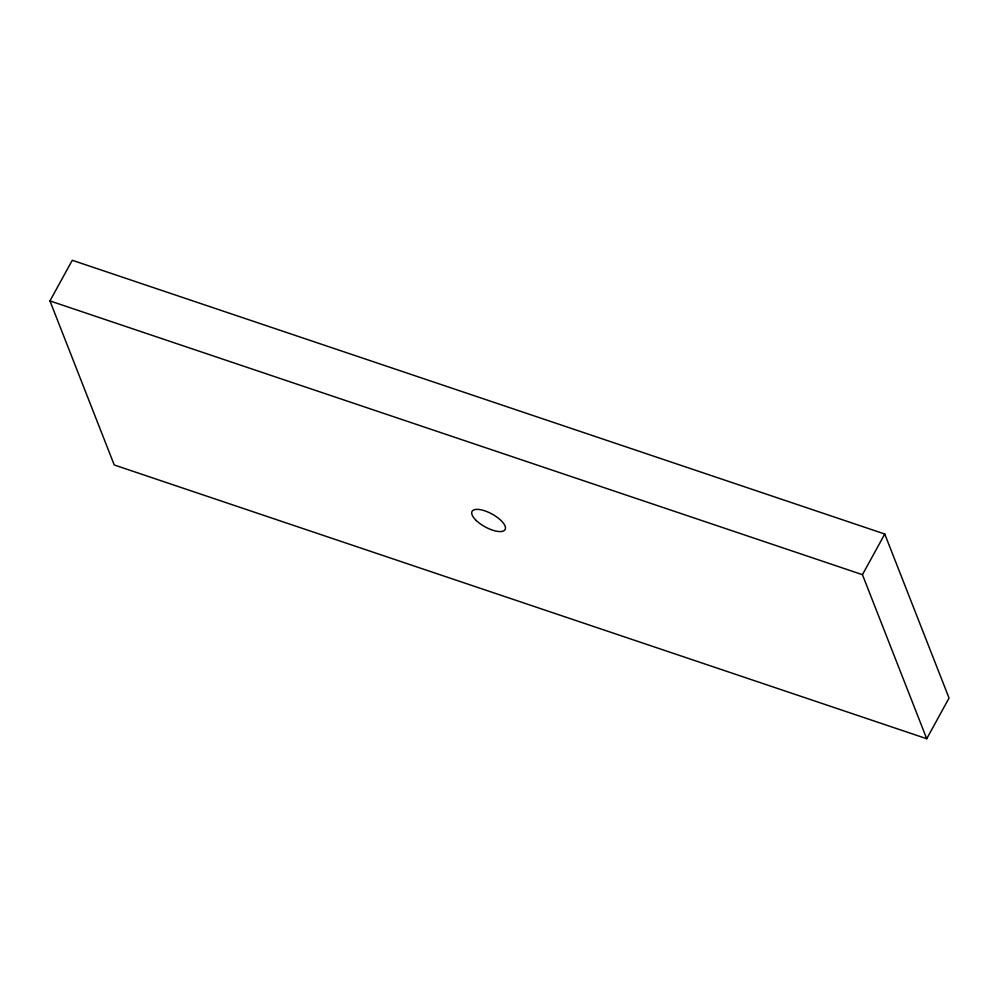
<?xml version="1.0" encoding="UTF-8"?>
<svg xmlns="http://www.w3.org/2000/svg" width="999" height="999" viewBox="0 0 999 999"><rect width="100%" height="100%" fill="white"/><g stroke="black" fill="none" stroke-linecap="round" stroke-linejoin="round"><path stroke-width="1.5" d="M49.95 300.924L72.278 260.277L884.764 534.028L949.05 698.076L926.722 738.723L114.236 464.972L49.95 300.924L862.437 574.675L926.722 738.723M862.437 574.675L884.764 534.028M476.248 520.504A18.856 7.293 28.8 0 0 504.757 530.057A18.856 7.293 28.8 0 0 484.765 510.826A18.856 7.293 28.8 0 0 476.248 520.504"/></g></svg>
